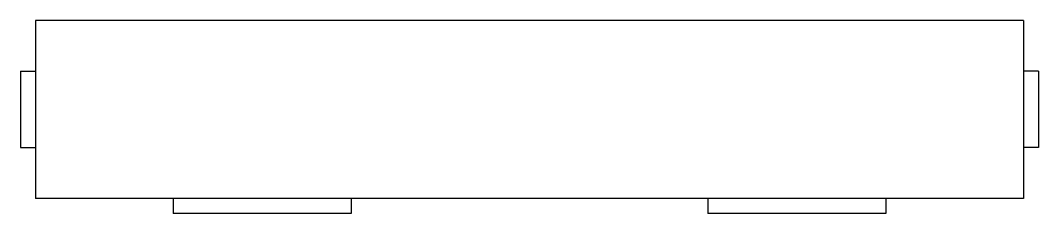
# Model space of a CAD drawing. Extents: x -100 to 100, y 0 to 38.
import ezdxf

# ---------------------------------------------------------------- set-up
doc = ezdxf.new("R2010")
doc.units = 0
doc.layers.add('VISIBLE', color=7, linetype='CONTINUOUS')

msp = doc.modelspace()

# ---------------------------------------------------------------- linework, layer by layer
at = {"layer": 'VISIBLE'}
for p, q in [((97, 38), (-97, 38)), ((-97, 38), (-97, 3)), ((97, 38), (97, 3)), ((-100, 28), (-100, 13)), ((-100, 28), (-97, 28)), ((100, 28), (97, 28)), ((100, 28), (100, 13)), ((-100, 13), (-97, 13)), ((100, 13), (97, 13)), ((97, 3), (-97, 3)), ((-70, 3), (-70, 0)), ((-35, 3), (-35, 0)), ((35, 3), (35, 0)), ((70, 3), (70, 0)), ((-35, 0), (-70, 0)), ((70, 0), (35, 0))]:
    msp.add_line(p, q, dxfattribs=at)

doc.saveas('drawing.dxf')
